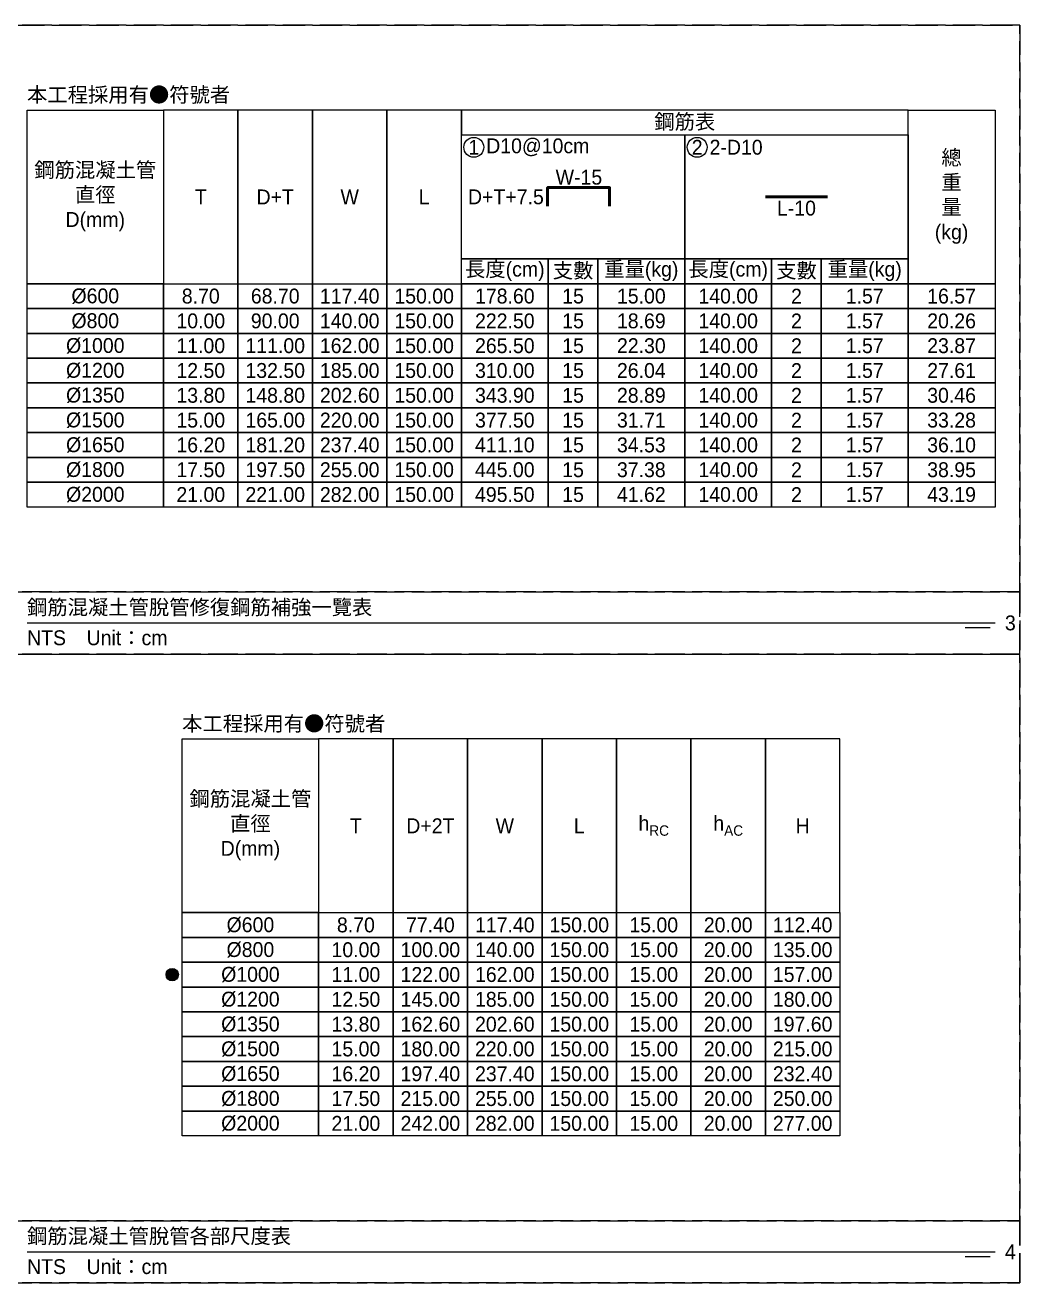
# Model space of a CAD drawing. Extents: x -781 to 13690, y -2778 to 2196.
# Drawn here: x -401 to 0, y -2778 to -2271 of the extents above; entities that cross this region are included whole.
import ezdxf

# ---------------------------------------------------------------- set-up
doc = ezdxf.new("R2010")
doc.units = 0
doc.header["$MEASUREMENT"] = 0
doc.linetypes.add('ACAD_ISO02W100', pattern=[15, 12, -3])
doc.layers.add('一、1.基本-圖框', color=7, linetype='Continuous', lineweight=20)
doc.layers.add('二、5.繪圖-鋼筋', color=60, linetype='Continuous', lineweight=50)
doc.layers.add('一、4.基本-隱藏', color=9, linetype='ACAD_ISO02W100', lineweight=20, plot=False)
doc.layers.add('三、1.文字-說明文字', color=2, linetype='Continuous')
doc.layers.add('三、3.文字-註解文字', color=2, linetype='Continuous')
doc.styles.add('次圖名(詳圖)', font='MS PGothic.ttf', dxfattribs={"height": 6})
doc.styles.add('註解文字(詳圖)', font='MS PGothic.ttf', dxfattribs={"height": 5})

msp = doc.modelspace()

# ---------------------------------------------------------------- hatches: boundary and pattern name
at = {"layer": '三、1.文字-說明文字'}
h = msp.add_hatch(color=256, dxfattribs=at)
h.dxf.hatch_style = 1
h.paths.add_polyline_path([(-344, -2653.75, 1), (-339, -2653.75, 1)])

# ---------------------------------------------------------------- linework, layer by layer
at = {"layer": '一、1.基本-圖框'}
for points in [[(-400, -2305.25), (-345, -2305.25), (-345, -2375.25), (-400, -2375.25)], [(-345, -2375.25), (-315, -2375.25), (-315, -2305.25), (-345, -2305.25)], [(-315, -2375.25), (-285, -2375.25), (-285, -2305.25), (-315, -2305.25)], [(-285, -2375.25), (-255, -2375.25), (-255, -2305.25), (-285, -2305.25)], [(-255, -2375.25), (-225, -2375.25), (-225, -2305.25), (-255, -2305.25)], [(-225, -2315.25), (-45, -2315.25), (-45, -2305.25), (-225, -2305.25)], [(-10, -2375.25), (-45, -2375.25), (-45, -2305.25), (-10, -2305.25)], [(-225, -2315.25), (-135, -2315.25), (-135, -2365.25), (-225, -2365.25)], [(-135, -2315.25), (-45, -2315.25), (-45, -2365.25), (-135, -2365.25)], [(-225, -2365.25), (-190, -2365.25), (-190, -2375.25), (-225, -2375.25)], [(-190, -2365.25), (-170, -2365.25), (-170, -2375.25), (-190, -2375.25)], [(-170, -2365.25), (-135, -2365.25), (-135, -2375.25), (-170, -2375.25)], [(-135, -2365.25), (-100, -2365.25), (-100, -2375.25), (-135, -2375.25)], [(-100, -2365.25), (-80, -2365.25), (-80, -2375.25), (-100, -2375.25)], [(-80, -2365.25), (-45, -2365.25), (-45, -2375.25), (-80, -2375.25)], [(-400, -2375.25), (-345, -2375.25), (-345, -2385.25), (-400, -2385.25)], [(-345, -2375.25), (-315, -2375.25), (-315, -2385.25), (-345, -2385.25)], [(-315, -2375.25), (-285, -2375.25), (-285, -2385.25), (-315, -2385.25)], [(-285, -2375.25), (-255, -2375.25), (-255, -2385.25), (-285, -2385.25)], [(-255, -2375.25), (-225, -2375.25), (-225, -2385.25), (-255, -2385.25)], [(-225, -2375.25), (-190, -2375.25), (-190, -2385.25), (-225, -2385.25)], [(-190, -2375.25), (-170, -2375.25), (-170, -2385.25), (-190, -2385.25)], [(-170, -2375.25), (-135, -2375.25), (-135, -2385.25), (-170, -2385.25)], [(-135, -2375.25), (-100, -2375.25), (-100, -2385.25), (-135, -2385.25)], [(-100, -2375.25), (-80, -2375.25), (-80, -2385.25), (-100, -2385.25)], [(-80, -2375.25), (-45, -2375.25), (-45, -2385.25), (-80, -2385.25)], [(-45, -2375.25), (-10, -2375.25), (-10, -2385.25), (-45, -2385.25)], [(-400, -2385.25), (-345, -2385.25), (-345, -2395.25), (-400, -2395.25)], [(-345, -2385.25), (-315, -2385.25), (-315, -2395.25), (-345, -2395.25)], [(-315, -2385.25), (-285, -2385.25), (-285, -2395.25), (-315, -2395.25)], [(-285, -2385.25), (-255, -2385.25), (-255, -2395.25), (-285, -2395.25)], [(-255, -2385.25), (-225, -2385.25), (-225, -2395.25), (-255, -2395.25)], [(-225, -2385.25), (-190, -2385.25), (-190, -2395.25), (-225, -2395.25)], [(-190, -2385.25), (-170, -2385.25), (-170, -2395.25), (-190, -2395.25)], [(-170, -2385.25), (-135, -2385.25), (-135, -2395.25), (-170, -2395.25)], [(-135, -2385.25), (-100, -2385.25), (-100, -2395.25), (-135, -2395.25)], [(-100, -2385.25), (-80, -2385.25), (-80, -2395.25), (-100, -2395.25)], [(-80, -2385.25), (-45, -2385.25), (-45, -2395.25), (-80, -2395.25)], [(-45, -2385.25), (-10, -2385.25), (-10, -2395.25), (-45, -2395.25)], [(-400, -2395.25), (-345, -2395.25), (-345, -2405.25), (-400, -2405.25)], [(-345, -2395.25), (-315, -2395.25), (-315, -2405.25), (-345, -2405.25)], [(-315, -2395.25), (-285, -2395.25), (-285, -2405.25), (-315, -2405.25)], [(-285, -2395.25), (-255, -2395.25), (-255, -2405.25), (-285, -2405.25)], [(-255, -2395.25), (-225, -2395.25), (-225, -2405.25), (-255, -2405.25)], [(-225, -2395.25), (-190, -2395.25), (-190, -2405.25), (-225, -2405.25)], [(-190, -2395.25), (-170, -2395.25), (-170, -2405.25), (-190, -2405.25)], [(-170, -2395.25), (-135, -2395.25), (-135, -2405.25), (-170, -2405.25)], [(-135, -2395.25), (-100, -2395.25), (-100, -2405.25), (-135, -2405.25)], [(-100, -2395.25), (-80, -2395.25), (-80, -2405.25), (-100, -2405.25)], [(-80, -2395.25), (-45, -2395.25), (-45, -2405.25), (-80, -2405.25)], [(-45, -2395.25), (-10, -2395.25), (-10, -2405.25), (-45, -2405.25)], [(-400, -2405.25), (-345, -2405.25), (-345, -2415.25), (-400, -2415.25)], [(-345, -2405.25), (-315, -2405.25), (-315, -2415.25), (-345, -2415.25)], [(-315, -2405.25), (-285, -2405.25), (-285, -2415.25), (-315, -2415.25)], [(-285, -2405.25), (-255, -2405.25), (-255, -2415.25), (-285, -2415.25)], [(-255, -2405.25), (-225, -2405.25), (-225, -2415.25), (-255, -2415.25)], [(-225, -2405.25), (-190, -2405.25), (-190, -2415.25), (-225, -2415.25)], [(-190, -2405.25), (-170, -2405.25), (-170, -2415.25), (-190, -2415.25)], [(-170, -2405.25), (-135, -2405.25), (-135, -2415.25), (-170, -2415.25)], [(-135, -2405.25), (-100, -2405.25), (-100, -2415.25), (-135, -2415.25)], [(-100, -2405.25), (-80, -2405.25), (-80, -2415.25), (-100, -2415.25)], [(-80, -2405.25), (-45, -2405.25), (-45, -2415.25), (-80, -2415.25)], [(-45, -2405.25), (-10, -2405.25), (-10, -2415.25), (-45, -2415.25)], [(-400, -2415.25), (-345, -2415.25), (-345, -2425.25), (-400, -2425.25)], [(-345, -2415.25), (-315, -2415.25), (-315, -2425.25), (-345, -2425.25)], [(-315, -2415.25), (-285, -2415.25), (-285, -2425.25), (-315, -2425.25)], [(-285, -2415.25), (-255, -2415.25), (-255, -2425.25), (-285, -2425.25)], [(-255, -2415.25), (-225, -2415.25), (-225, -2425.25), (-255, -2425.25)], [(-225, -2415.25), (-190, -2415.25), (-190, -2425.25), (-225, -2425.25)], [(-190, -2415.25), (-170, -2415.25), (-170, -2425.25), (-190, -2425.25)], [(-170, -2415.25), (-135, -2415.25), (-135, -2425.25), (-170, -2425.25)], [(-135, -2415.25), (-100, -2415.25), (-100, -2425.25), (-135, -2425.25)], [(-100, -2415.25), (-80, -2415.25), (-80, -2425.25), (-100, -2425.25)], [(-80, -2415.25), (-45, -2415.25), (-45, -2425.25), (-80, -2425.25)], [(-45, -2415.25), (-10, -2415.25), (-10, -2425.25), (-45, -2425.25)], [(-400, -2425.25), (-345, -2425.25), (-345, -2435.25), (-400, -2435.25)], [(-345, -2425.25), (-315, -2425.25), (-315, -2435.25), (-345, -2435.25)], [(-315, -2425.25), (-285, -2425.25), (-285, -2435.25), (-315, -2435.25)], [(-285, -2425.25), (-255, -2425.25), (-255, -2435.25), (-285, -2435.25)], [(-255, -2425.25), (-225, -2425.25), (-225, -2435.25), (-255, -2435.25)], [(-225, -2425.25), (-190, -2425.25), (-190, -2435.25), (-225, -2435.25)], [(-190, -2425.25), (-170, -2425.25), (-170, -2435.25), (-190, -2435.25)], [(-170, -2425.25), (-135, -2425.25), (-135, -2435.25), (-170, -2435.25)], [(-135, -2425.25), (-100, -2425.25), (-100, -2435.25), (-135, -2435.25)], [(-100, -2425.25), (-80, -2425.25), (-80, -2435.25), (-100, -2435.25)], [(-80, -2425.25), (-45, -2425.25), (-45, -2435.25), (-80, -2435.25)], [(-45, -2425.25), (-10, -2425.25), (-10, -2435.25), (-45, -2435.25)], [(-400, -2435.25), (-345, -2435.25), (-345, -2445.25), (-400, -2445.25)], [(-345, -2435.25), (-315, -2435.25), (-315, -2445.25), (-345, -2445.25)], [(-315, -2435.25), (-285, -2435.25), (-285, -2445.25), (-315, -2445.25)], [(-285, -2435.25), (-255, -2435.25), (-255, -2445.25), (-285, -2445.25)], [(-255, -2435.25), (-225, -2435.25), (-225, -2445.25), (-255, -2445.25)], [(-225, -2435.25), (-190, -2435.25), (-190, -2445.25), (-225, -2445.25)], [(-190, -2435.25), (-170, -2435.25), (-170, -2445.25), (-190, -2445.25)], [(-170, -2435.25), (-135, -2435.25), (-135, -2445.25), (-170, -2445.25)], [(-135, -2435.25), (-100, -2435.25), (-100, -2445.25), (-135, -2445.25)], [(-100, -2435.25), (-80, -2435.25), (-80, -2445.25), (-100, -2445.25)], [(-80, -2435.25), (-45, -2435.25), (-45, -2445.25), (-80, -2445.25)], [(-45, -2435.25), (-10, -2435.25), (-10, -2445.25), (-45, -2445.25)], [(-400, -2445.25), (-345, -2445.25), (-345, -2455.25), (-400, -2455.25)], [(-345, -2445.25), (-315, -2445.25), (-315, -2455.25), (-345, -2455.25)], [(-315, -2445.25), (-285, -2445.25), (-285, -2455.25), (-315, -2455.25)], [(-285, -2445.25), (-255, -2445.25), (-255, -2455.25), (-285, -2455.25)], [(-255, -2445.25), (-225, -2445.25), (-225, -2455.25), (-255, -2455.25)], [(-225, -2445.25), (-190, -2445.25), (-190, -2455.25), (-225, -2455.25)], [(-190, -2445.25), (-170, -2445.25), (-170, -2455.25), (-190, -2455.25)], [(-170, -2445.25), (-135, -2445.25), (-135, -2455.25), (-170, -2455.25)], [(-135, -2445.25), (-100, -2445.25), (-100, -2455.25), (-135, -2455.25)], [(-100, -2445.25), (-80, -2445.25), (-80, -2455.25), (-100, -2455.25)], [(-80, -2445.25), (-45, -2445.25), (-45, -2455.25), (-80, -2455.25)], [(-45, -2445.25), (-10, -2445.25), (-10, -2455.25), (-45, -2455.25)], [(-400, -2455.25), (-345, -2455.25), (-345, -2465.25), (-400, -2465.25)], [(-345, -2455.25), (-315, -2455.25), (-315, -2465.25), (-345, -2465.25)], [(-315, -2455.25), (-285, -2455.25), (-285, -2465.25), (-315, -2465.25)], [(-285, -2455.25), (-255, -2455.25), (-255, -2465.25), (-285, -2465.25)], [(-255, -2455.25), (-225, -2455.25), (-225, -2465.25), (-255, -2465.25)], [(-225, -2455.25), (-190, -2455.25), (-190, -2465.25), (-225, -2465.25)], [(-190, -2455.25), (-170, -2455.25), (-170, -2465.25), (-190, -2465.25)], [(-170, -2455.25), (-135, -2455.25), (-135, -2465.25), (-170, -2465.25)], [(-135, -2455.25), (-100, -2455.25), (-100, -2465.25), (-135, -2465.25)], [(-100, -2455.25), (-80, -2455.25), (-80, -2465.25), (-100, -2465.25)], [(-80, -2455.25), (-45, -2455.25), (-45, -2465.25), (-80, -2465.25)], [(-45, -2455.25), (-10, -2455.25), (-10, -2465.25), (-45, -2465.25)], [(-337.5, -2558.75), (-282.5, -2558.75), (-282.5, -2628.75), (-337.5, -2628.75)], [(-282.5, -2628.75), (-252.5, -2628.75), (-252.5, -2558.75), (-282.5, -2558.75)], [(-252.5, -2628.75), (-222.5, -2628.75), (-222.5, -2558.75), (-252.5, -2558.75)], [(-222.5, -2628.75), (-192.5, -2628.75), (-192.5, -2558.75), (-222.5, -2558.75)], [(-192.5, -2628.75), (-162.5, -2628.75), (-162.5, -2558.75), (-192.5, -2558.75)], [(-162.5, -2628.75), (-132.5, -2628.75), (-132.5, -2558.75), (-162.5, -2558.75)], [(-132.5, -2628.75), (-102.5, -2628.75), (-102.5, -2558.75), (-132.5, -2558.75)], [(-102.5, -2628.75), (-72.5, -2628.75), (-72.5, -2558.75), (-102.5, -2558.75)], [(-337.5, -2628.75), (-282.5, -2628.75), (-282.5, -2638.75), (-337.5, -2638.75)], [(-282.5, -2628.75), (-252.5, -2628.75), (-252.5, -2638.75), (-282.5, -2638.75)], [(-252.5, -2628.75), (-222.5, -2628.75), (-222.5, -2638.75), (-252.5, -2638.75)], [(-222.5, -2628.75), (-192.5, -2628.75), (-192.5, -2638.75), (-222.5, -2638.75)], [(-192.5, -2628.75), (-162.5, -2628.75), (-162.5, -2638.75), (-192.5, -2638.75)], [(-162.5, -2628.75), (-132.5, -2628.75), (-132.5, -2638.75), (-162.5, -2638.75)], [(-132.5, -2628.75), (-102.5, -2628.75), (-102.5, -2638.75), (-132.5, -2638.75)], [(-102.5, -2628.75), (-72.5, -2628.75), (-72.5, -2638.75), (-102.5, -2638.75)], [(-337.5, -2638.75), (-282.5, -2638.75), (-282.5, -2648.75), (-337.5, -2648.75)], [(-282.5, -2638.75), (-252.5, -2638.75), (-252.5, -2648.75), (-282.5, -2648.75)], [(-252.5, -2638.75), (-222.5, -2638.75), (-222.5, -2648.75), (-252.5, -2648.75)], [(-222.5, -2638.75), (-192.5, -2638.75), (-192.5, -2648.75), (-222.5, -2648.75)], [(-192.5, -2638.75), (-162.5, -2638.75), (-162.5, -2648.75), (-192.5, -2648.75)], [(-162.5, -2638.75), (-132.5, -2638.75), (-132.5, -2648.75), (-162.5, -2648.75)], [(-132.5, -2638.75), (-102.5, -2638.75), (-102.5, -2648.75), (-132.5, -2648.75)], [(-102.5, -2638.75), (-72.5, -2638.75), (-72.5, -2648.75), (-102.5, -2648.75)], [(-337.5, -2648.75), (-282.5, -2648.75), (-282.5, -2658.75), (-337.5, -2658.75)], [(-282.5, -2648.75), (-252.5, -2648.75), (-252.5, -2658.75), (-282.5, -2658.75)], [(-252.5, -2648.75), (-222.5, -2648.75), (-222.5, -2658.75), (-252.5, -2658.75)], [(-222.5, -2648.75), (-192.5, -2648.75), (-192.5, -2658.75), (-222.5, -2658.75)], [(-192.5, -2648.75), (-162.5, -2648.75), (-162.5, -2658.75), (-192.5, -2658.75)], [(-162.5, -2648.75), (-132.5, -2648.75), (-132.5, -2658.75), (-162.5, -2658.75)], [(-132.5, -2648.75), (-102.5, -2648.75), (-102.5, -2658.75), (-132.5, -2658.75)], [(-102.5, -2648.75), (-72.5, -2648.75), (-72.5, -2658.75), (-102.5, -2658.75)], [(-337.5, -2658.75), (-282.5, -2658.75), (-282.5, -2668.75), (-337.5, -2668.75)], [(-282.5, -2658.75), (-252.5, -2658.75), (-252.5, -2668.75), (-282.5, -2668.75)], [(-252.5, -2658.75), (-222.5, -2658.75), (-222.5, -2668.75), (-252.5, -2668.75)], [(-222.5, -2658.75), (-192.5, -2658.75), (-192.5, -2668.75), (-222.5, -2668.75)], [(-192.5, -2658.75), (-162.5, -2658.75), (-162.5, -2668.75), (-192.5, -2668.75)], [(-162.5, -2658.75), (-132.5, -2658.75), (-132.5, -2668.75), (-162.5, -2668.75)], [(-132.5, -2658.75), (-102.5, -2658.75), (-102.5, -2668.75), (-132.5, -2668.75)], [(-102.5, -2658.75), (-72.5, -2658.75), (-72.5, -2668.75), (-102.5, -2668.75)], [(-337.5, -2668.75), (-282.5, -2668.75), (-282.5, -2678.75), (-337.5, -2678.75)], [(-282.5, -2668.75), (-252.5, -2668.75), (-252.5, -2678.75), (-282.5, -2678.75)], [(-252.5, -2668.75), (-222.5, -2668.75), (-222.5, -2678.75), (-252.5, -2678.75)], [(-222.5, -2668.75), (-192.5, -2668.75), (-192.5, -2678.75), (-222.5, -2678.75)], [(-192.5, -2668.75), (-162.5, -2668.75), (-162.5, -2678.75), (-192.5, -2678.75)], [(-162.5, -2668.75), (-132.5, -2668.75), (-132.5, -2678.75), (-162.5, -2678.75)], [(-132.5, -2668.75), (-102.5, -2668.75), (-102.5, -2678.75), (-132.5, -2678.75)], [(-102.5, -2668.75), (-72.5, -2668.75), (-72.5, -2678.75), (-102.5, -2678.75)], [(-337.5, -2678.75), (-282.5, -2678.75), (-282.5, -2688.75), (-337.5, -2688.75)], [(-282.5, -2678.75), (-252.5, -2678.75), (-252.5, -2688.75), (-282.5, -2688.75)], [(-252.5, -2678.75), (-222.5, -2678.75), (-222.5, -2688.75), (-252.5, -2688.75)], [(-222.5, -2678.75), (-192.5, -2678.75), (-192.5, -2688.75), (-222.5, -2688.75)], [(-192.5, -2678.75), (-162.5, -2678.75), (-162.5, -2688.75), (-192.5, -2688.75)], [(-162.5, -2678.75), (-132.5, -2678.75), (-132.5, -2688.75), (-162.5, -2688.75)], [(-132.5, -2678.75), (-102.5, -2678.75), (-102.5, -2688.75), (-132.5, -2688.75)], [(-102.5, -2678.75), (-72.5, -2678.75), (-72.5, -2688.75), (-102.5, -2688.75)], [(-337.5, -2688.75), (-282.5, -2688.75), (-282.5, -2698.75), (-337.5, -2698.75)], [(-282.5, -2688.75), (-252.5, -2688.75), (-252.5, -2698.75), (-282.5, -2698.75)], [(-252.5, -2688.75), (-222.5, -2688.75), (-222.5, -2698.75), (-252.5, -2698.75)], [(-222.5, -2688.75), (-192.5, -2688.75), (-192.5, -2698.75), (-222.5, -2698.75)], [(-192.5, -2688.75), (-162.5, -2688.75), (-162.5, -2698.75), (-192.5, -2698.75)], [(-162.5, -2688.75), (-132.5, -2688.75), (-132.5, -2698.75), (-162.5, -2698.75)], [(-132.5, -2688.75), (-102.5, -2688.75), (-102.5, -2698.75), (-132.5, -2698.75)], [(-102.5, -2688.75), (-72.5, -2688.75), (-72.5, -2698.75), (-102.5, -2698.75)], [(-337.5, -2698.75), (-282.5, -2698.75), (-282.5, -2708.75), (-337.5, -2708.75)], [(-282.5, -2698.75), (-252.5, -2698.75), (-252.5, -2708.75), (-282.5, -2708.75)], [(-252.5, -2698.75), (-222.5, -2698.75), (-222.5, -2708.75), (-252.5, -2708.75)], [(-222.5, -2698.75), (-192.5, -2698.75), (-192.5, -2708.75), (-222.5, -2708.75)], [(-192.5, -2698.75), (-162.5, -2698.75), (-162.5, -2708.75), (-192.5, -2708.75)], [(-162.5, -2698.75), (-132.5, -2698.75), (-132.5, -2708.75), (-162.5, -2708.75)], [(-132.5, -2698.75), (-102.5, -2698.75), (-102.5, -2708.75), (-132.5, -2708.75)], [(-102.5, -2698.75), (-72.5, -2698.75), (-72.5, -2708.75), (-102.5, -2708.75)], [(-337.5, -2708.75), (-282.5, -2708.75), (-282.5, -2718.75), (-337.5, -2718.75)], [(-282.5, -2708.75), (-252.5, -2708.75), (-252.5, -2718.75), (-282.5, -2718.75)], [(-252.5, -2708.75), (-222.5, -2708.75), (-222.5, -2718.75), (-252.5, -2718.75)], [(-222.5, -2708.75), (-192.5, -2708.75), (-192.5, -2718.75), (-222.5, -2718.75)], [(-192.5, -2708.75), (-162.5, -2708.75), (-162.5, -2718.75), (-192.5, -2718.75)], [(-162.5, -2708.75), (-132.5, -2708.75), (-132.5, -2718.75), (-162.5, -2718.75)], [(-132.5, -2708.75), (-102.5, -2708.75), (-102.5, -2718.75), (-132.5, -2718.75)], [(-102.5, -2708.75), (-72.5, -2708.75), (-72.5, -2718.75), (-102.5, -2718.75)]]:
    msp.add_lwpolyline(points, close=True, dxfattribs=at)
at = {"layer": '一、4.基本-隱藏'}
for points in [[(-780, -2271), (0, -2271), (0, -2778), (-780, -2778)], [(0, -2271), (-410, -2271), (-410, -2499.5), (0, -2499.5)], [(0, -2499.5), (-410, -2499.5), (-410, -2524.5), (0, -2524.5)], [(0, -2524.5), (-410, -2524.5), (-410, -2753), (0, -2753)], [(0, -2753), (-410, -2753), (-410, -2778), (0, -2778)]]:
    msp.add_lwpolyline(points, close=True, dxfattribs=at)
msp.add_lwpolyline([(-780, -2524.5), (0, -2524.5)], dxfattribs=at)
at = {"layer": '三、1.文字-說明文字'}
msp.add_circle((-341.5, -2653.75), 2.5, dxfattribs=at)
at = {"layer": '三、3.文字-註解文字'}
for points in [[(-400, -2512), (-10, -2512)], [(-12, -2514), (-22, -2514)], [(-400, -2765.5), (-10, -2765.5)], [(-12, -2767.5), (-22, -2767.5)]]:
    msp.add_lwpolyline(points, dxfattribs=at)
for centre in [(-220, -2320.25), (-130, -2320.25)]:
    msp.add_circle(centre, 4, dxfattribs=at)
at = {"layer": '二、5.繪圖-鋼筋'}
for points in [[(-190.292, -2344), (-190.292, -2336.5), (-165.292, -2336.5), (-165.292, -2344)], [(-102.5, -2340.25), (-77.5, -2340.25)]]:
    msp.add_lwpolyline(points, dxfattribs=at)

# ---------------------------------------------------------------- texts
at = {"layer": '一、1.基本-圖框', "char_height": 6, "attachment_point": 5, "style": '註解文字(詳圖)'}
for s, width, insert in [('{\\fMS PGothic|b0|i0|c128|p34;鋼筋表}', 94.24964, (-135, -2310.25)), ('{\\fMS PGothic|b0|i0|c128|p34;總重量(kg)}', 6, (-27.5, -2340.25)), ('{\\fMS PGothic|b0|i0|c128|p34;鋼筋混凝土管直徑\\PD(mm)}', 51.4196, (-372.5, -2340.25)), ('T', 22.32258, (-330, -2340.25)), ('D+T', 22.32258, (-300, -2340.25)), ('W', 22.32258, (-270, -2340.25)), ('L', 22.32258, (-240, -2340.25)), ('{\\fMS PGothic|b0|i0|c128|p34;長度(cm)}', 35.02324, (-207.5, -2370.25)), ('{\\fMS PGothic|b0|i0|c128|p34;支數}', 19.27354, (-180, -2370.25)), ('{\\fMS PGothic|b0|i0|c128|p34;重量(kg)}', 30.27214, (-152.5, -2370.25)), ('{\\fMS PGothic|b0|i0|c128|p34;長度(cm)}', 35.02324, (-117.5, -2370.25)), ('{\\fMS PGothic|b0|i0|c128|p34;支數}', 19.27354, (-90, -2370.25)), ('{\\fMS PGothic|b0|i0|c128|p34;重量(kg)}', 30.27214, (-62.5, -2370.25)), ('{\\fMS PGothic|b0|i0|c128|p34;鋼筋混凝土管直徑\\PD(mm)}', 51.4196, (-310, -2593.75)), ('T', 22.32258, (-267.5, -2593.75)), ('{\\fMS PGothic|b0|i0|c128|p34;D+}2{\\fMS PGothic|b0|i0|c128|p34;T}', 22.32258, (-237.5, -2593.75)), ('W', 22.32258, (-207.5, -2593.75)), ('L', 22.32258, (-177.5, -2593.75)), ('\\A1;h{\\H0.7x;\\S^ RC;}', 22.32258, (-147.5, -2593.75)), ('\\A1;h{\\H0.7x;\\S^ AC;}', 22.32258, (-117.5, -2593.75)), ('H', 22.32258, (-87.5, -2593.75))]:
    msp.add_mtext_dynamic_manual_height_columns(s, width=width, gutter_width=30, heights=[0], dxfattribs=dict(at, insert=insert))
at = {"layer": '三、3.文字-註解文字', "char_height": 6}
for s, width, gutter_width, heights, insert, attachment_point, style in [('{\\fMS PGothic|b0|i0|c128|p34;本工程採用有●符號者}', 89.58136, 30, [0], (-400, -2302.75), 7, '次圖名(詳圖)'), ('{\\fMS PGothic|b0|i0|c128|p34;D1}0{\\fMS PGothic|b0|i0|c128|p34;@1}0{\\fMS PGothic|b0|i0|c128|p34;cm}', 6.06582, 30, [0], (-215, -2320.25), 4, '註解文字(詳圖)'), ('1', 8.38231, 30, [0], (-220, -2320.25), 5, '註解文字(詳圖)'), ('2', 8.38231, 30, [0], (-130, -2320.25), 5, '註解文字(詳圖)'), ('2-D10', 6.06582, 30, [0], (-125, -2320.25), 4, '註解文字(詳圖)'), ('{\\fMS PGothic|b0|i0|c128|p34;%%C600}', 28.46262, 30, [0], (-372.5, -2380.25), 5, '註解文字(詳圖)'), ('8.70', 9.06048, 30, [0], (-330, -2380.25), 5, '註解文字(詳圖)'), ('68.70', 9.06048, 30, [0], (-300, -2380.25), 5, '註解文字(詳圖)'), ('117.40', 9.06048, 30, [0], (-270, -2380.25), 5, '註解文字(詳圖)'), ('150.00', 9.06048, 30, [0], (-240, -2380.25), 5, '註解文字(詳圖)'), ('178.60', 9.06048, 30, [0], (-207.5, -2380.25), 5, '註解文字(詳圖)'), ('15', 9.06048, 30, [0], (-180, -2380.25), 5, '註解文字(詳圖)'), ('15.00', 9.06048, 30, [0], (-152.5, -2380.25), 5, '註解文字(詳圖)'), ('140.00', 9.06048, 30, [0], (-117.5, -2380.25), 5, '註解文字(詳圖)'), ('2', 9.06048, 30, [0], (-90, -2380.25), 5, '註解文字(詳圖)'), ('1.57', 9.06048, 30, [0], (-62.5, -2380.25), 5, '註解文字(詳圖)'), ('16.57', 9.06048, 30, [0], (-27.5, -2380.25), 5, '註解文字(詳圖)'), ('{\\fMS PGothic|b0|i0|c128|p34;%%C}8{\\fMS PGothic|b0|i0|c128|p34;00}', 28.46262, 30, [0], (-372.5, -2390.25), 5, '註解文字(詳圖)'), ('10.00', 9.06048, 30, [0], (-330, -2390.25), 5, '註解文字(詳圖)'), ('90.00', 9.06048, 30, [0], (-300, -2390.25), 5, '註解文字(詳圖)'), ('140.00', 9.06048, 30, [0], (-270, -2390.25), 5, '註解文字(詳圖)'), ('150.00', 9.06048, 30, [0], (-240, -2390.25), 5, '註解文字(詳圖)'), ('222.50', 9.06048, 30, [0], (-207.5, -2390.25), 5, '註解文字(詳圖)'), ('15', 9.06048, 30, [0], (-180, -2390.25), 5, '註解文字(詳圖)'), ('18.69', 9.06048, 30, [0], (-152.5, -2390.25), 5, '註解文字(詳圖)'), ('140.00', 9.06048, 30, [0], (-117.5, -2390.25), 5, '註解文字(詳圖)'), ('2', 9.06048, 30, [0], (-90, -2390.25), 5, '註解文字(詳圖)'), ('1.57', 9.06048, 30, [0], (-62.5, -2390.25), 5, '註解文字(詳圖)'), ('20.26', 9.06048, 30, [0], (-27.5, -2390.25), 5, '註解文字(詳圖)'), ('{\\fMS PGothic|b0|i0|c128|p34;%%C}100{\\fMS PGothic|b0|i0|c128|p34;0}', 28.46262, 30, [0], (-372.5, -2400.25), 5, '註解文字(詳圖)'), ('11.00', 9.06048, 30, [0], (-330, -2400.25), 5, '註解文字(詳圖)'), ('111.00', 9.06048, 30, [0], (-300, -2400.25), 5, '註解文字(詳圖)'), ('162.00', 9.06048, 30, [0], (-270, -2400.25), 5, '註解文字(詳圖)'), ('150.00', 9.06048, 30, [0], (-240, -2400.25), 5, '註解文字(詳圖)'), ('265.50', 9.06048, 30, [0], (-207.5, -2400.25), 5, '註解文字(詳圖)'), ('15', 9.06048, 30, [0], (-180, -2400.25), 5, '註解文字(詳圖)'), ('22.30', 9.06048, 30, [0], (-152.5, -2400.25), 5, '註解文字(詳圖)'), ('140.00', 9.06048, 30, [0], (-117.5, -2400.25), 5, '註解文字(詳圖)'), ('2', 9.06048, 30, [0], (-90, -2400.25), 5, '註解文字(詳圖)'), ('1.57', 9.06048, 30, [0], (-62.5, -2400.25), 5, '註解文字(詳圖)'), ('23.87', 9.06048, 30, [0], (-27.5, -2400.25), 5, '註解文字(詳圖)'), ('{\\fMS PGothic|b0|i0|c128|p34;%%C}120{\\fMS PGothic|b0|i0|c128|p34;0}', 28.46262, 30, [0], (-372.5, -2410.25), 5, '註解文字(詳圖)'), ('12.50', 9.06048, 30, [0], (-330, -2410.25), 5, '註解文字(詳圖)'), ('132.50', 9.06048, 30, [6], (-300, -2410.25), 5, '註解文字(詳圖)'), ('185.00', 9.06048, 30, [0], (-270, -2410.25), 5, '註解文字(詳圖)'), ('150.00', 9.06048, 30, [0], (-240, -2410.25), 5, '註解文字(詳圖)'), ('310.00', 9.06048, 30, [6], (-207.5, -2410.25), 5, '註解文字(詳圖)'), ('15', 9.06048, 30, [0], (-180, -2410.25), 5, '註解文字(詳圖)'), ('26.04', 9.06048, 30, [0], (-152.5, -2410.25), 5, '註解文字(詳圖)'), ('140.00', 9.06048, 30, [0], (-117.5, -2410.25), 5, '註解文字(詳圖)'), ('2', 9.06048, 30, [0], (-90, -2410.25), 5, '註解文字(詳圖)'), ('1.57', 9.06048, 30, [0], (-62.5, -2410.25), 5, '註解文字(詳圖)'), ('27.61', 9.06048, 30, [0], (-27.5, -2410.25), 5, '註解文字(詳圖)'), ('{\\fMS PGothic|b0|i0|c128|p34;%%C}135{\\fMS PGothic|b0|i0|c128|p34;0}', 28.46262, 30, [0], (-372.5, -2420.25), 5, '註解文字(詳圖)'), ('13.80', 9.06048, 30, [0], (-330, -2420.25), 5, '註解文字(詳圖)'), ('148.80', 9.06048, 30, [0], (-300, -2420.25), 5, '註解文字(詳圖)'), ('202.60', 9.06048, 30, [0], (-270, -2420.25), 5, '註解文字(詳圖)'), ('150.00', 9.06048, 30, [0], (-240, -2420.25), 5, '註解文字(詳圖)'), ('343.90', 9.06048, 30, [0], (-207.5, -2420.25), 5, '註解文字(詳圖)'), ('15', 9.06048, 30, [0], (-180, -2420.25), 5, '註解文字(詳圖)'), ('28.89', 9.06048, 30, [0], (-152.5, -2420.25), 5, '註解文字(詳圖)'), ('140.00', 9.06048, 30, [0], (-117.5, -2420.25), 5, '註解文字(詳圖)'), ('2', 9.06048, 30, [0], (-90, -2420.25), 5, '註解文字(詳圖)'), ('1.57', 9.06048, 30, [0], (-62.5, -2420.25), 5, '註解文字(詳圖)'), ('30.46', 9.06048, 30, [0], (-27.5, -2420.25), 5, '註解文字(詳圖)'), ('{\\fMS PGothic|b0|i0|c128|p34;%%C}15{\\fMS PGothic|b0|i0|c128|p34;00}', 28.46262, 30, [0], (-372.5, -2430.25), 5, '註解文字(詳圖)'), ('15.00', 9.06048, 30, [0], (-330, -2430.25), 5, '註解文字(詳圖)'), ('165.00', 9.06048, 30, [0], (-300, -2430.25), 5, '註解文字(詳圖)'), ('220.00', 9.06048, 30, [0], (-270, -2430.25), 5, '註解文字(詳圖)'), ('150.00', 9.06048, 30, [0], (-240, -2430.25), 5, '註解文字(詳圖)'), ('377.50', 9.06048, 30, [0], (-207.5, -2430.25), 5, '註解文字(詳圖)'), ('15', 9.06048, 30, [0], (-180, -2430.25), 5, '註解文字(詳圖)'), ('31.71', 9.06048, 30, [0], (-152.5, -2430.25), 5, '註解文字(詳圖)'), ('140.00', 9.06048, 30, [0], (-117.5, -2430.25), 5, '註解文字(詳圖)'), ('2', 9.06048, 30, [0], (-90, -2430.25), 5, '註解文字(詳圖)'), ('1.57', 9.06048, 30, [0], (-62.5, -2430.25), 5, '註解文字(詳圖)'), ('33.28', 9.06048, 30, [0], (-27.5, -2430.25), 5, '註解文字(詳圖)'), ('{\\fMS PGothic|b0|i0|c128|p34;%%C}165{\\fMS PGothic|b0|i0|c128|p34;0}', 28.46262, 30, [0], (-372.5, -2440.25), 5, '註解文字(詳圖)'), ('16.20', 9.06048, 30, [0], (-330, -2440.25), 5, '註解文字(詳圖)'), ('181.20', 9.06048, 30, [0], (-300, -2440.25), 5, '註解文字(詳圖)'), ('237.40', 9.06048, 30, [0], (-270, -2440.25), 5, '註解文字(詳圖)'), ('150.00', 9.06048, 30, [0], (-240, -2440.25), 5, '註解文字(詳圖)'), ('411.10', 9.06048, 30, [0], (-207.5, -2440.25), 5, '註解文字(詳圖)'), ('15', 9.06048, 30, [0], (-180, -2440.25), 5, '註解文字(詳圖)'), ('34.53', 9.06048, 30, [0], (-152.5, -2440.25), 5, '註解文字(詳圖)'), ('140.00', 9.06048, 30, [0], (-117.5, -2440.25), 5, '註解文字(詳圖)'), ('2', 9.06048, 30, [0], (-90, -2440.25), 5, '註解文字(詳圖)'), ('1.57', 9.06048, 30, [0], (-62.5, -2440.25), 5, '註解文字(詳圖)'), ('36.10', 9.06048, 30, [0], (-27.5, -2440.25), 5, '註解文字(詳圖)'), ('{\\fMS PGothic|b0|i0|c128|p34;%%C}18{\\fMS PGothic|b0|i0|c128|p34;00}', 28.46262, 30, [0], (-372.5, -2450.25), 5, '註解文字(詳圖)'), ('17.50', 9.06048, 30, [0], (-330, -2450.25), 5, '註解文字(詳圖)'), ('197.50', 9.06048, 30, [0], (-300, -2450.25), 5, '註解文字(詳圖)'), ('255.00', 9.06048, 30, [0], (-270, -2450.25), 5, '註解文字(詳圖)'), ('150.00', 9.06048, 30, [0], (-240, -2450.25), 5, '註解文字(詳圖)'), ('445.00', 9.06048, 30, [0], (-207.5, -2450.25), 5, '註解文字(詳圖)'), ('15', 9.06048, 30, [0], (-180, -2450.25), 5, '註解文字(詳圖)'), ('37.38', 9.06048, 30, [0], (-152.5, -2450.25), 5, '註解文字(詳圖)'), ('140.00', 9.06048, 30, [0], (-117.5, -2450.25), 5, '註解文字(詳圖)'), ('2', 9.06048, 30, [0], (-90, -2450.25), 5, '註解文字(詳圖)'), ('1.57', 9.06048, 30, [0], (-62.5, -2450.25), 5, '註解文字(詳圖)'), ('38.95', 9.06048, 30, [0], (-27.5, -2450.25), 5, '註解文字(詳圖)'), ('{\\fMS PGothic|b0|i0|c128|p34;%%C}20{\\fMS PGothic|b0|i0|c128|p34;00}', 28.46262, 30, [0], (-372.5, -2460.25), 5, '註解文字(詳圖)'), ('21.00', 9.06048, 30, [0], (-330, -2460.25), 5, '註解文字(詳圖)'), ('221.00', 9.06048, 30, [0], (-300, -2460.25), 5, '註解文字(詳圖)'), ('282.00', 9.06048, 30, [0], (-270, -2460.25), 5, '註解文字(詳圖)'), ('150.00', 9.06048, 30, [0], (-240, -2460.25), 5, '註解文字(詳圖)'), ('495.50', 9.06048, 30, [0], (-207.5, -2460.25), 5, '註解文字(詳圖)'), ('15', 9.06048, 30, [0], (-180, -2460.25), 5, '註解文字(詳圖)'), ('41.62', 9.06048, 30, [0], (-152.5, -2460.25), 5, '註解文字(詳圖)'), ('140.00', 9.06048, 30, [0], (-117.5, -2460.25), 5, '註解文字(詳圖)'), ('2', 9.06048, 30, [0], (-90, -2460.25), 5, '註解文字(詳圖)'), ('1.57', 9.06048, 30, [0], (-62.5, -2460.25), 5, '註解文字(詳圖)'), ('43.19', 9.06048, 30, [0], (-27.5, -2460.25), 5, '註解文字(詳圖)'), ('{\\fMS PGothic|b0|i0|c128|p34;鋼筋混凝土管\\fPMingLiU|b0|i0|c136|p18;脫\\fMS PGothic|b0|i0|c128|p34;管修復}鋼筋補強一覽表', 148.27531, 15, [0], (-400, -2506), 4, '次圖名(詳圖)'), ('3', 3, 15, [0], (-6, -2512), 4, '次圖名(詳圖)'), ('NTS{\\fMS PGothic|b0|i0|c128|p34;^IUnit：cm}', 136.03259, 15, [0], (-400, -2518), 4, '次圖名(詳圖)'), ('{\\fMS PGothic|b0|i0|c128|p34;本工程採用有●符號者}', 89.58136, 30, [0], (-337.5, -2556.25), 7, '次圖名(詳圖)'), ('{\\fMS PGothic|b0|i0|c128|p34;%%C600}', 28.46262, 30, [0], (-310, -2633.75), 5, '註解文字(詳圖)'), ('8.70', 9.06048, 30, [0], (-267.5, -2633.75), 5, '註解文字(詳圖)'), ('77.40', 9.06048, 30, [0], (-237.5, -2633.75), 5, '註解文字(詳圖)'), ('117.40', 9.06048, 30, [0], (-207.5, -2633.75), 5, '註解文字(詳圖)'), ('150.00', 9.06048, 30, [0], (-177.5, -2633.75), 5, '註解文字(詳圖)'), ('15.00', 9.06048, 30, [0], (-147.5, -2633.75), 5, '註解文字(詳圖)'), ('20.00', 9.06048, 30, [0], (-117.5, -2633.75), 5, '註解文字(詳圖)'), ('112.40', 9.06048, 30, [0], (-87.5, -2633.75), 5, '註解文字(詳圖)'), ('{\\fMS PGothic|b0|i0|c128|p34;%%C}8{\\fMS PGothic|b0|i0|c128|p34;00}', 28.46262, 30, [0], (-310, -2643.75), 5, '註解文字(詳圖)'), ('10.00', 9.06048, 30, [0], (-267.5, -2643.75), 5, '註解文字(詳圖)'), ('100.00', 9.06048, 30, [0], (-237.5, -2643.75), 5, '註解文字(詳圖)'), ('140.00', 9.06048, 30, [0], (-207.5, -2643.75), 5, '註解文字(詳圖)'), ('150.00', 9.06048, 30, [0], (-177.5, -2643.75), 5, '註解文字(詳圖)'), ('15.00', 9.06048, 30, [0], (-147.5, -2643.75), 5, '註解文字(詳圖)'), ('20.00', 9.06048, 30, [0], (-117.5, -2643.75), 5, '註解文字(詳圖)'), ('135.00', 9.06048, 30, [0], (-87.5, -2643.75), 5, '註解文字(詳圖)'), ('{\\fMS PGothic|b0|i0|c128|p34;%%C}100{\\fMS PGothic|b0|i0|c128|p34;0}', 28.46262, 30, [0], (-310, -2653.75), 5, '註解文字(詳圖)'), ('11.00', 9.06048, 30, [0], (-267.5, -2653.75), 5, '註解文字(詳圖)'), ('122.00', 9.06048, 30, [0], (-237.5, -2653.75), 5, '註解文字(詳圖)'), ('162.00', 9.06048, 30, [0], (-207.5, -2653.75), 5, '註解文字(詳圖)'), ('150.00', 9.06048, 30, [0], (-177.5, -2653.75), 5, '註解文字(詳圖)'), ('15.00', 9.06048, 30, [0], (-147.5, -2653.75), 5, '註解文字(詳圖)'), ('20.00', 9.06048, 30, [0], (-117.5, -2653.75), 5, '註解文字(詳圖)'), ('157.00', 9.06048, 30, [0], (-87.5, -2653.75), 5, '註解文字(詳圖)'), ('{\\fMS PGothic|b0|i0|c128|p34;%%C}120{\\fMS PGothic|b0|i0|c128|p34;0}', 28.46262, 30, [0], (-310, -2663.75), 5, '註解文字(詳圖)'), ('12.50', 9.06048, 30, [0], (-267.5, -2663.75), 5, '註解文字(詳圖)'), ('145.00', 9.06048, 30, [6], (-237.5, -2663.75), 5, '註解文字(詳圖)'), ('185.00', 9.06048, 30, [0], (-207.5, -2663.75), 5, '註解文字(詳圖)'), ('150.00', 9.06048, 30, [0], (-177.5, -2663.75), 5, '註解文字(詳圖)'), ('15.00', 9.06048, 30, [0], (-147.5, -2663.75), 5, '註解文字(詳圖)'), ('20.00', 9.06048, 30, [0], (-117.5, -2663.75), 5, '註解文字(詳圖)'), ('180.00', 9.06048, 30, [0], (-87.5, -2663.75), 5, '註解文字(詳圖)'), ('{\\fMS PGothic|b0|i0|c128|p34;%%C}135{\\fMS PGothic|b0|i0|c128|p34;0}', 28.46262, 30, [0], (-310, -2673.75), 5, '註解文字(詳圖)'), ('13.80', 9.06048, 30, [0], (-267.5, -2673.75), 5, '註解文字(詳圖)'), ('162.60', 9.06048, 30, [0], (-237.5, -2673.75), 5, '註解文字(詳圖)'), ('202.60', 9.06048, 30, [0], (-207.5, -2673.75), 5, '註解文字(詳圖)'), ('150.00', 9.06048, 30, [0], (-177.5, -2673.75), 5, '註解文字(詳圖)'), ('15.00', 9.06048, 30, [0], (-147.5, -2673.75), 5, '註解文字(詳圖)'), ('20.00', 9.06048, 30, [0], (-117.5, -2673.75), 5, '註解文字(詳圖)'), ('197.60', 9.06048, 30, [0], (-87.5, -2673.75), 5, '註解文字(詳圖)'), ('{\\fMS PGothic|b0|i0|c128|p34;%%C}15{\\fMS PGothic|b0|i0|c128|p34;00}', 28.46262, 30, [0], (-310, -2683.75), 5, '註解文字(詳圖)'), ('15.00', 9.06048, 30, [0], (-267.5, -2683.75), 5, '註解文字(詳圖)'), ('180.00', 9.06048, 30, [0], (-237.5, -2683.75), 5, '註解文字(詳圖)'), ('220.00', 9.06048, 30, [0], (-207.5, -2683.75), 5, '註解文字(詳圖)'), ('150.00', 9.06048, 30, [0], (-177.5, -2683.75), 5, '註解文字(詳圖)'), ('15.00', 9.06048, 30, [0], (-147.5, -2683.75), 5, '註解文字(詳圖)'), ('20.00', 9.06048, 30, [0], (-117.5, -2683.75), 5, '註解文字(詳圖)'), ('215.00', 9.06048, 30, [0], (-87.5, -2683.75), 5, '註解文字(詳圖)'), ('{\\fMS PGothic|b0|i0|c128|p34;%%C}165{\\fMS PGothic|b0|i0|c128|p34;0}', 28.46262, 30, [0], (-310, -2693.75), 5, '註解文字(詳圖)'), ('16.20', 9.06048, 30, [0], (-267.5, -2693.75), 5, '註解文字(詳圖)'), ('197.40', 9.06048, 30, [0], (-237.5, -2693.75), 5, '註解文字(詳圖)'), ('237.40', 9.06048, 30, [0], (-207.5, -2693.75), 5, '註解文字(詳圖)'), ('150.00', 9.06048, 30, [0], (-177.5, -2693.75), 5, '註解文字(詳圖)'), ('15.00', 9.06048, 30, [0], (-147.5, -2693.75), 5, '註解文字(詳圖)'), ('20.00', 9.06048, 30, [0], (-117.5, -2693.75), 5, '註解文字(詳圖)'), ('232.40', 9.06048, 30, [0], (-87.5, -2693.75), 5, '註解文字(詳圖)'), ('{\\fMS PGothic|b0|i0|c128|p34;%%C}18{\\fMS PGothic|b0|i0|c128|p34;00}', 28.46262, 30, [0], (-310, -2703.75), 5, '註解文字(詳圖)'), ('17.50', 9.06048, 30, [0], (-267.5, -2703.75), 5, '註解文字(詳圖)'), ('215.00', 9.06048, 30, [0], (-237.5, -2703.75), 5, '註解文字(詳圖)'), ('255.00', 9.06048, 30, [0], (-207.5, -2703.75), 5, '註解文字(詳圖)'), ('150.00', 9.06048, 30, [0], (-177.5, -2703.75), 5, '註解文字(詳圖)'), ('15.00', 9.06048, 30, [0], (-147.5, -2703.75), 5, '註解文字(詳圖)'), ('20.00', 9.06048, 30, [0], (-117.5, -2703.75), 5, '註解文字(詳圖)'), ('250.00', 9.06048, 30, [0], (-87.5, -2703.75), 5, '註解文字(詳圖)'), ('{\\fMS PGothic|b0|i0|c128|p34;%%C}20{\\fMS PGothic|b0|i0|c128|p34;00}', 28.46262, 30, [0], (-310, -2713.75), 5, '註解文字(詳圖)'), ('21.00', 9.06048, 30, [0], (-267.5, -2713.75), 5, '註解文字(詳圖)'), ('242.00', 9.06048, 30, [0], (-237.5, -2713.75), 5, '註解文字(詳圖)'), ('282.00', 9.06048, 30, [0], (-207.5, -2713.75), 5, '註解文字(詳圖)'), ('150.00', 9.06048, 30, [0], (-177.5, -2713.75), 5, '註解文字(詳圖)'), ('15.00', 9.06048, 30, [0], (-147.5, -2713.75), 5, '註解文字(詳圖)'), ('20.00', 9.06048, 30, [0], (-117.5, -2713.75), 5, '註解文字(詳圖)'), ('277.00', 9.06048, 30, [0], (-87.5, -2713.75), 5, '註解文字(詳圖)'), ('{\\fMS PGothic|b0|i0|c128|p34;鋼筋混凝土管\\fPMingLiU|b0|i0|c136|p18;脫\\fMS PGothic|b0|i0|c128|p34;管}各部尺度表', 125.75509, 15, [0], (-400, -2759.5), 4, '次圖名(詳圖)'), ('4', 3, 15, [0], (-6, -2765.5), 4, '次圖名(詳圖)'), ('NTS{\\fMS PGothic|b0|i0|c128|p34;^IUnit：cm}', 136.03259, 15, [0], (-400, -2771.5), 4, '次圖名(詳圖)')]:
    msp.add_mtext_dynamic_manual_height_columns(s, width=width, gutter_width=gutter_width, heights=heights, dxfattribs=dict(at, insert=insert, attachment_point=attachment_point, style=style))
at = {"layer": '二、5.繪圖-鋼筋', "char_height": 6, "style": '註解文字(詳圖)'}
for s, width, insert, attachment_point in [('{\\fMS PGothic|b0|i0|c128|p34;W}-15', 3.56631, (-177.646, -2329.277), 2), ('D+T+7.5', 8.87231, (-191.792, -2340.25), 6), ('L-10', 3.56631, (-90, -2341.75), 2)]:
    msp.add_mtext_dynamic_manual_height_columns(s, width=width, gutter_width=30, heights=[0], dxfattribs=dict(at, insert=insert, attachment_point=attachment_point))

doc.saveas('drawing.dxf')
